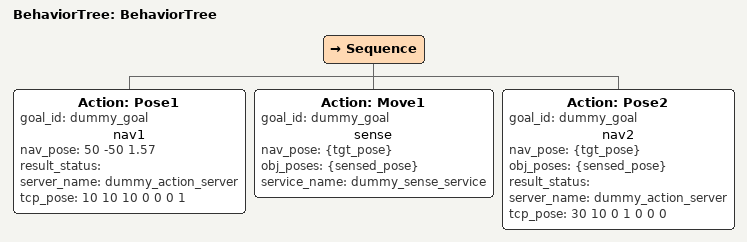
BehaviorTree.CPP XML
<?xml version="1.0"?>
<root main_tree_to_execute="BehaviorTree">
    <BehaviorTree ID="BehaviorTree">
        <Sequence>
            <Action ID="Pose1" goal_id="dummy_goal" name="nav1" nav_pose="50 -50 1.57" result_status="" server_name="dummy_action_server" tcp_pose="10 10 10 0 0 0 1"/>
            <Action ID="Move1" goal_id="dummy_goal" name="sense" nav_pose="{tgt_pose}" obj_poses="{sensed_pose}" service_name="dummy_sense_service"/>
            <Action ID="Pose2" goal_id="dummy_goal" name="nav2" nav_pose="{tgt_pose}" obj_poses="{sensed_pose}" result_status="" server_name="dummy_action_server" tcp_pose="30 10 0 1 0 0 0"/>
        </Sequence>
    </BehaviorTree>
</root>
